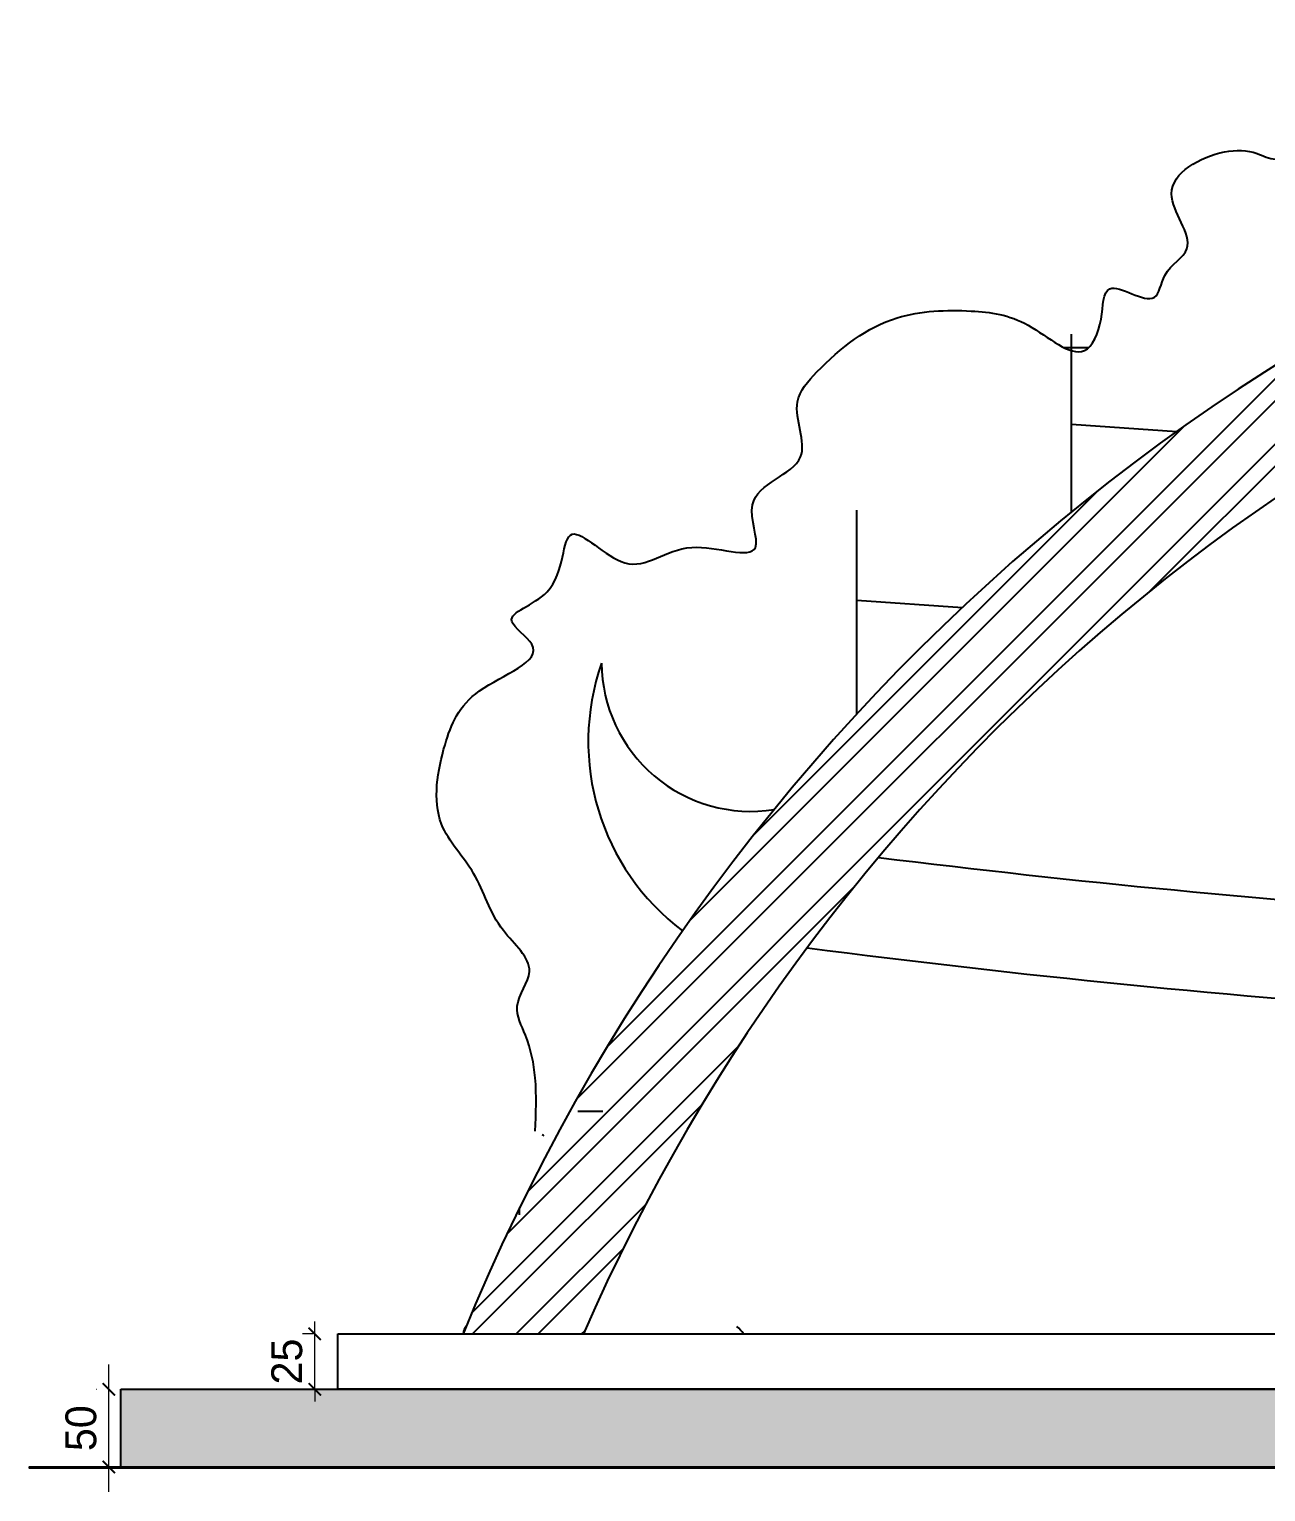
# Model space of a CAD drawing. Header units: inches. Extents: x -291016 to -124071, y 25078 to 137196.
# Drawn here: x -207333 to -206831, y 41805 to 42398 of the extents above; entities that cross this region are included whole.
import ezdxf

# ---------------------------------------------------------------- set-up
doc = ezdxf.new("R2010")
doc.units = ezdxf.units.IN
doc.header["$MEASUREMENT"] = 0
doc.dimstyles.get("Standard").update_dxf_attribs({"dimtxt": 0.18, "dimasz": 0.18, "dimexe": 0.18, "dimexo": 0.0625, "dimgap": 0.09, "dimtad": 0, "dimtih": 1, "dimtoh": 1, "dimdec": 4, "dimzin": 0, "dimdsep": 46, "dimtxsty": 'Standard', "dimcen": 0.09, "dimadec": 0, "dimazin": 0, "dimtfac": 1, "dimtdec": 4, "dimtofl": 0, "dimtmove": 0, "dimatfit": 3, "dimfxl": 1, "dimtolj": 1, "dimtzin": 0, "dimarcsym": 0})

# ---------------------------------------------------------------- blocks, each defined once
blk = doc.blocks.new('_ArchTick')
at = {"color": 0, "const_width": 0.15}
blk.add_lwpolyline([(-0.5, -0.5), (0.5, 0.5)], dxfattribs=at)
blk = doc.blocks.new('*D636')
at = {"color": 8, "lineweight": 13, "transparency": 16777216}
for p, q in [((-207300.26, 41804.76), (-207300.26, 41856.3)), ((-207305.34, 41846.3), (-207305.26, 41846.3)), ((-207305.34, 41814.76), (-207305.26, 41814.76))]:
    blk.add_line(p, q, dxfattribs=at)
at = {"layer": 'Defpoints', "color": 0, "transparency": 16777216}
for p in [(-207300.26, 41846.3), (-207295.34, 41846.3), (-207295.34, 41814.76)]:
    blk.add_point(p, dxfattribs=at)
at = {"color": 8, "lineweight": 13, "transparency": 16777216, "xscale": 5, "yscale": 5, "zscale": 5}
for p, rotation in [((-207300.26, 41846.3), 90), ((-207300.26, 41814.76), 270)]:
    blk.add_blockref('_ArchTick', p, dxfattribs=dict(at, rotation=rotation))
at = {"color": 7, "transparency": 16777216, "insert": (-207311.51, 41830.53), "char_height": 12.5, "attachment_point": 5, "rotation": 90}
blk.add_mtext('\\A1;50', dxfattribs=at)
blk = doc.blocks.new('*D637')
at = {"color": 8, "lineweight": 13, "transparency": 16777216}
for p, q in [((-207216.76, 41868.82), (-207216.76, 41873.82)), ((-207217.41, 41868.82), (-207221.76, 41868.82)), ((-207216.76, 41846.3), (-207216.76, 41868.82)), ((-207217.41, 41846.3), (-207221.76, 41846.3)), ((-207216.76, 41846.3), (-207216.76, 41841.3))]:
    blk.add_line(p, q, dxfattribs=at)
at = {"layer": 'Defpoints', "color": 0, "transparency": 16777216}
for p in [(-207216.76, 41868.82), (-207207.41, 41868.82), (-207207.41, 41846.3)]:
    blk.add_point(p, dxfattribs=at)
at = {"color": 8, "lineweight": 13, "transparency": 16777216, "xscale": 5, "yscale": 5, "zscale": 5}
for p, rotation in [((-207216.76, 41868.82), 270), ((-207216.76, 41846.3), 90)]:
    blk.add_blockref('_ArchTick', p, dxfattribs=dict(at, rotation=rotation))
at = {"color": 7, "transparency": 16777216, "insert": (-207228.01, 41857.56), "char_height": 12.5, "attachment_point": 5, "rotation": 90}
blk.add_mtext('\\A1;25', dxfattribs=at)

msp = doc.modelspace()

# ---------------------------------------------------------------- hatches: boundary and pattern name
h = msp.add_hatch()
h.set_pattern_fill('ANSI32', color=4, scale=50, style=0)
h.set_pattern_definition([(45, (-212619.453, 799.258), (-13.258252, 13.258252), []), (45, (-212610.614, 799.258), (-13.258252, 13.258252), [])])
h.paths.add_polyline_path([(-206564.0612, 42324.3874, -0.02060921), (-206526.9065, 42352.8665), (-206544.9769, 42352.8665), (-206544.9769, 42374.6701, 0.25002235), (-207155.3232, 41871.9102, -0.00451663), (-207155.2491, 41872.0081, 0.00451663), (-207155.3232, 41871.9102, 0.00099488), (-207156.5935, 41868.8177), (-207107.7527, 41868.8177, -0.23538535)])
h = msp.add_hatch()
h.set_pattern_fill('AR-HBONE', color=256, scale=2.5, style=0)
h.set_pattern_definition([(45, (-207501.558, 41834.758), (1e-15, 14.142136), [30, -10]), (135, (-207494.487, 41841.829), (1e-15, 14.142136), [30, -10])])
h.paths.add_polyline_path([(-205594.8632, 41846.2957), (-207295.337, 41846.2957), (-207295.337, 41814.7582), (-205595.1175, 41814.7582)])

# ---------------------------------------------------------------- linework, layer by layer
at = {"color": 3}
for p, q in [((-206909.9082, 42202.1253), (-206909.9082, 42274.1378)), ((-206913.1619, 42268.8177), (-206902.8535, 42268.8177)), ((-206909.9082, 42237.6378), (-206867.19, 42234.7542)), ((-206996.8713, 42120.2223), (-206996.8713, 42202.7582)), ((-206996.8713, 42166.2582), (-206954.1531, 42163.3746)), ((-207207.4077, 41868.8177), (-205679.7417, 41868.8177))]:
    msp.add_line(p, q, dxfattribs=at)
for p, q in [((-207099.9516, 41958.9058), (-207110.1262, 41958.9058)), ((-207133.6735, 41916.9958), (-207133.6735, 41919.8318))]:
    msp.add_line(p, q)
for points in [[(-207207.4077, 41868.8177), (-205679.7417, 41868.8177), (-205679.706, 41846.2957), (-207207.4077, 41846.2957)], [(-207295.337, 41846.2957), (-205594.8632, 41846.2957), (-205595.1175, 41814.7582), (-207295.337, 41814.7582)], [(-205510.5, 41814.7582), (-207332.5124, 41814.7582), (-207332.5124, 41814.7582), (-205510.5, 41814.7582)], [(-205510.5, 41814.6476), (-207332.5124, 41814.6476), (-207332.5124, 41814.6476), (-205510.5, 41814.6476)], [(-205510.5, 41814.5466), (-207332.5124, 41814.5466), (-207332.5124, 41814.5466), (-205510.5, 41814.5466)], [(-205510.5, 41814.4196), (-207332.5124, 41814.4196), (-207332.5124, 41814.4196), (-205510.5, 41814.4196)]]:
    msp.add_lwpolyline(points, close=True)
for centre, radius, start, end in [((-206378.8604, 41551.1486), 840.1086, 101.404376, 157.7821807), ((-206378.8604, 41551.1486), 795.1086, 103.4693529, 156.4512434), ((-207009.5884, 42108.9994), 96.2551, 160.7346139, 232.9306131), ((-207039.878, 42141.228), 60.5771, 180.4443469, 278.9045191), ((-206451.0151, 46390.1467), 4361.3538, 262.9256211, 266.096727), ((-206451.0151, 46390.1467), 4401.3538, 262.6105373, 266.0101196)]:
    msp.add_arc(centre, radius, start, end, dxfattribs=at)
for centre, radius, start, end in [((-207133.4521, 41930.4185), 21.0639, 62.3444481, 64.9905307), ((-207149.8668, 41867.8617), 6.7943, 142.390346, 171.9108778), ((-207062.8263, 41853.0425), 25.4674, 38.2745139, 47.2967593)]:
    msp.add_arc(centre, radius, start, end)
msp.add_open_spline([(-207127.3697, 41950.9602), (-207127.0433, 41958.2093), (-207126.4481, 41971.4253), (-207129.839, 41988.1326), (-207137.5745, 42002.4682), (-207124.4035, 42017.6435), (-207144.5894, 42033.5239), (-207149.6618, 42055.666), (-207170.7396, 42076.4135), (-207165.2017, 42106.9204), (-207155.175, 42131.5385), (-207117.5294, 42143.4828), (-207144.5668, 42160.3155), (-207114.1709, 42167.0231), (-207118.0581, 42205.3448), (-207088.1761, 42171.674), (-207068.3045, 42194.5525), (-207031.0003, 42178.8493), (-207046.4892, 42212.2417), (-207011.0384, 42219.2569), (-207025.5383, 42245.3887), (-207007.3269, 42265.6795), (-206984.907, 42283.3106), (-206952.117, 42284.3595), (-206927.5372, 42281.1506), (-206905.4411, 42259.9972), (-206896.8268, 42278.9926), (-206897.3902, 42299.6939), (-206874.9421, 42282.4043), (-206873.1888, 42300.8349), (-206855.8794, 42309.3915), (-206879.1283, 42334.3394), (-206852.0397, 42349.2173), (-206836.2205, 42348.842), (-206826.9395, 42343.6247), (-206819.4385, 42347.4167), (-206814.2593, 42342.0627), (-206808.4286, 42346.0427), (-206804.6377, 42342.2421), (-206800.7561, 42341.6628), (-206795.3543, 42342.9556), (-206790.1177, 42344.237), (-206784.7362, 42344.9506), (-206778.3613, 42346.4182), (-206768.3593, 42347.5035), (-206757.8654, 42347.2195), (-206749.3535, 42346.639), (-206742.4684, 42348.197), (-206737.0385, 42347.4385), (-206726.4572, 42350.1175), (-206732.7516, 42342.0635), (-206720.7067, 42345.6887), (-206708.4378, 42344.1793), (-206719.3941, 42352.6565), (-206720.2698, 42364.9874), (-206712.9848, 42374.2572), (-206711.3207, 42384.4996), (-206699.2318, 42390.5303), (-206686.8034, 42384.6275), (-206671.1258, 42391.4645), (-206658.8861, 42387.0864), (-206633.2953, 42396.6644), (-206640.2208, 42382.604), (-206623.1298, 42391.9441), (-206613.6057, 42392.9537), (-206605.6016, 42392.8098), (-206596.9178, 42393.4387), (-206588.7032, 42399.2896), (-206578.7043, 42393.98), (-206568.6771, 42394.6761), (-206560.4291, 42392.1936), (-206549.8421, 42395.624), (-206541.6506, 42395.6652), (-206535.4607, 42395.2575)], degree=3, knots=[0, 0, 0, 0, 21.61174474, 39.40103449, 51.56654172, 66.46127612, 86.16115746, 112.31159875, 136.17402251, 168.36434532, 194.28475469, 222.74629927, 235.12580461, 253.73028134, 279.22277326, 303.52273059, 331.33984338, 357.20998788, 374.48097157, 402.04654274, 424.3784487, 438.86050325, 478.10814764, 508.30810023, 532.07295609, 557.08225108, 571.5314991, 584.28964604, 602.67132928, 612.61379798, 626.6590096, 649.74325712, 677.08881797, 690.33631208, 698.17724258, 707.46016121, 710.20181353, 718.42577816, 721.86881613, 724.89704532, 729.79358971, 738.40518253, 741.09484396, 746.06290436, 758.01371611, 771.16961573, 777.41456857, 783.79663537, 791.04777017, 798.1267036, 801.62424973, 810.20351376, 820.31872137, 825.14481821, 841.70695068, 853.1128423, 859.51469036, 871.65378318, 886.47497457, 898.34869204, 917.79817557, 936.10233897, 938.53384647, 956.15105086, 961.41572725, 970.98360084, 979.18878462, 987.48976175, 998.54181736, 1009.19790831, 1017.78680493, 1023.29358982, 1041.93825772, 1041.93825772, 1041.93825772, 1041.93825772])

# ---------------------------------------------------------------- dimensions: what is measured, and where the dimension line sits
at = {"color": 0}
for base, p1, p2, text, picture, middle in [((-207216.7567, 41868.8177), (-207207.4077, 41846.2957), (-207207.4077, 41868.8177), '25', '*D637', (-207228.0067, 41857.5567)), ((-207300.2567, 41846.2957), (-207295.337, 41814.7582), (-207295.337, 41846.2957), '50', '*D636', (-207311.5067, 41830.527))]:
    dim = msp.add_linear_dim(base=base, p1=p1, p2=p2, angle=90, text=text, dimstyle='Standard', override={"dimtxt": 12.5, "dimasz": 5, "dimexe": 5, "dimexo": 10, "dimgap": 5, "dimtad": 1, "dimtih": 0, "dimtoh": 0, "dimdec": 0, "dimzin": 8, "dimblk1": 'ArchTick', "dimblk2": 'ArchTick', "dimsah": 1, "dimcen": 2.5, "dimdle": 10, "dimclrd": 8, "dimclre": 8, "dimclrt": 7, "dimtdec": 0, "dimtix": 1, "dimtofl": 1, "dimtmove": 2, "dimldrblk": 'ArchTick', "dimlwd": 13, "dimlwe": 13}, dxfattribs=at)
    dim.commit()
    dim.dimension.update_dxf_attribs({"geometry": picture, "text_midpoint": middle})

doc.saveas('drawing.dxf')
